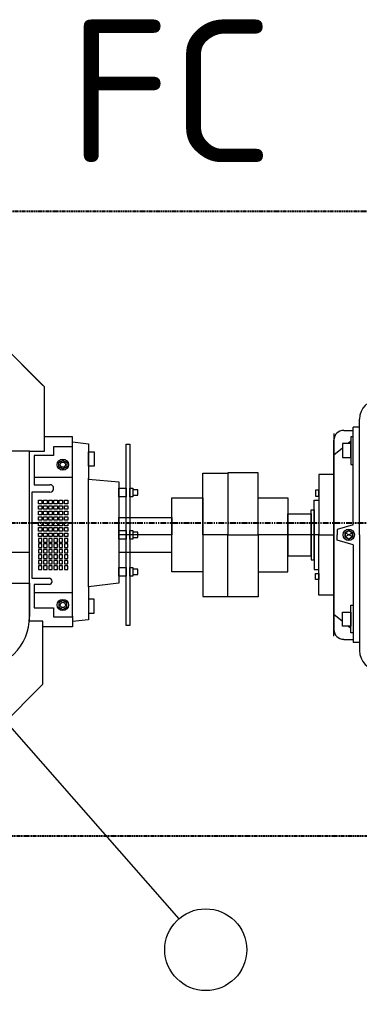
# Model space of a CAD drawing. Header units: inches. Extents: x 86328 to 235202, y 68629 to 184293.
# Drawn here: x 179225 to 179958, y 128819 to 130915 of the extents above; entities that cross this region are included whole.
import ezdxf

# ---------------------------------------------------------------- set-up
doc = ezdxf.new("R2010")
doc.units = ezdxf.units.IN
doc.header["$MEASUREMENT"] = 0
doc.linetypes.add('HIDDEN', pattern=[0.375, 0.25, -0.125])
doc.linetypes.add('PHANTOM2', pattern=[1.25, 0.625, -0.125, 0.125, -0.125, 0.125, -0.125])
doc.layers.add('DIM', color=251, linetype='Continuous', lineweight=0)
doc.layers.add('text', color=3, linetype='Continuous')
doc.styles.add('ISO', font='isocpeur.ttf')

msp = doc.modelspace()

# ---------------------------------------------------------------- linework, layer by layer
at = {"color": 8, "linetype": 'PHANTOM2', "ltscale": 20}
msp.add_line((183341.1, 129827.4), (176882.3, 129827.4), dxfattribs=at)
at = {"layer": 'DIM', "color": 8, "linetype": 'HIDDEN', "lineweight": 25, "ltscale": 10}
for p, q in [((178266.3, 130501.4), (181266.3, 130501.4)), ((181266.3, 129151.7), (178266.3, 129151.7))]:
    msp.add_line(p, q, dxfattribs=at)
at = {"layer": 'DIM', "color": 8, "linetype": 'Continuous'}
for p, q in [((179275.6, 130124.9), (179184.5, 130216.1)), ((179278.5, 130122), (179184.5, 130216.1)), ((179278.5, 129983), (179278.5, 130122)), ((179957.8, 130046.6), (179957.8, 130052.3)), ((179957.8, 130035.1), (179957.8, 130046.6)), ((179902.7, 130021.2), (179902.7, 129598)), ((179923.8, 130028), (179944.2, 130028)), ((179957.8, 130035.1), (179944.2, 130035.1)), ((179944.2, 129823.8), (179944.2, 130035.1)), ((179957.8, 129802.4), (179957.8, 130035.1)), ((179339.1, 130013.8), (179278.5, 130013.8)), ((179339.1, 129992.2), (179339.1, 130013.8)), ((179339.1, 130003), (179373.6, 129998.6)), ((179373.6, 129998.6), (179373.6, 129922.6)), ((179454.6, 129606.5), (179454.6, 129998.4)), ((179454.6, 129998.4), (179463, 129998.4)), ((179463, 129998.4), (179463, 129606.5)), ((179902.7, 129583.7), (179902.7, 130006.9)), ((179939.2, 129999.7), (179920.7, 129999.7)), ((179920.7, 129999.7), (179920.7, 129969.1)), ((179939.2, 130004.7), (179933.1, 129999.7)), ((179944.2, 130014.1), (179939.2, 130014.1)), ((179939.2, 130014.1), (179939.2, 129954.6)), ((179939.2, 129969.1), (179939.2, 129999.7)), ((179944.2, 129954.6), (179944.2, 130014.1)), ((179246.6, 129983), (179192.1, 129983)), ((179246.6, 129616.1), (179246.6, 129983)), ((179246.6, 129983), (179278.5, 129983)), ((179298, 129973.9), (179256.9, 129973.9)), ((179256.9, 129973.9), (179256.9, 129910.6)), ((179339.1, 129992.2), (179298, 129992.2)), ((179298, 129992.2), (179298, 129973.9)), ((179339.1, 129626.9), (179339.1, 129992.2)), ((179373.6, 129981.6), (179385.8, 129981.6)), ((179373.6, 129950.8), (179373.6, 129981.6)), ((179385.8, 129981.6), (179385.8, 129950.8)), ((179920.7, 129989.2), (179902.7, 129974.1)), ((179309.6, 129958.9), (179318.3, 129963.8)), ((179309.6, 129948.9), (179309.6, 129958.9)), ((179318.3, 129963.8), (179326.9, 129958.9)), ((179326.9, 129958.9), (179326.9, 129948.9)), ((179920.7, 129969.1), (179939.2, 129969.1)), ((179939.2, 129954.6), (179944.2, 129954.6)), ((179318.3, 129944), (179309.6, 129948.9)), ((179326.9, 129948.9), (179318.3, 129944)), ((179385.8, 129950.8), (179373.6, 129950.8)), ((179620.4, 129935.7), (179674.1, 129935.7)), ((179620.4, 129802.4), (179620.4, 129935.7)), ((179739.2, 129936.3), (179674.1, 129936.3)), ((179674.1, 129936.3), (179674.1, 129802.4)), ((179674.1, 129935.7), (179674.1, 129802.4)), ((179739.2, 129802.4), (179739.2, 129936.3)), ((179902.7, 129932.8), (179869.9, 129932.8)), ((179869.9, 129932.8), (179869.9, 129802.4)), ((179902.7, 129802.4), (179902.7, 129932.8)), ((179256.9, 129926.8), (179339.1, 129926.8)), ((179373.6, 129690.5), (179373.6, 129925.1)), ((179373.6, 129922.6), (179439.2, 129916.7)), ((179439.2, 129916.7), (179439.2, 129697.9)), ((179290.5, 129894.5), (179251.4, 129894.5)), ((179251.4, 129894.5), (179251.4, 129708.9)), ((179256.9, 129910.6), (179290.5, 129910.6)), ((179439.2, 129884.5), (179439.2, 129903.4)), ((179439.2, 129903.4), (179454.6, 129903.4)), ((179454.6, 129903.4), (179454.6, 129884.5)), ((179463, 129884.5), (179463, 129903.4)), ((179463, 129903.4), (179469.4, 129903.4)), ((179469.4, 129903.4), (179469.4, 129884.5)), ((179479.9, 129899.7), (179469.4, 129899.7)), ((179469.4, 129899.7), (179469.4, 129888.3)), ((179479.9, 129888.3), (179479.9, 129899.7)), ((179869.9, 129898.6), (179862.6, 129898.6)), ((179862.6, 129898.6), (179862.6, 129886)), ((179869.9, 129886), (179869.9, 129898.6)), ((179265.9, 129869.4), (179265.9, 129877)), ((179265.9, 129877), (179273.2, 129877)), ((179273.2, 129869.4), (179265.9, 129869.4)), ((179273.2, 129877), (179273.2, 129869.4)), ((179277, 129869.4), (179277, 129877)), ((179277, 129877), (179284.4, 129877)), ((179284.4, 129869.4), (179277, 129869.4)), ((179284.4, 129877), (179284.4, 129869.4)), ((179288.2, 129869.4), (179288.2, 129877)), ((179288.2, 129877), (179295.5, 129877)), ((179295.5, 129869.4), (179288.2, 129869.4)), ((179295.5, 129877), (179295.5, 129869.4)), ((179299.3, 129869.4), (179299.3, 129877)), ((179299.3, 129877), (179306.7, 129877)), ((179306.7, 129869.4), (179299.3, 129869.4)), ((179306.7, 129877), (179306.7, 129869.4)), ((179310.5, 129869.4), (179310.5, 129877)), ((179310.5, 129877), (179317.8, 129877)), ((179317.8, 129869.4), (179310.5, 129869.4)), ((179317.8, 129877), (179317.8, 129869.4)), ((179321.6, 129869.4), (179321.6, 129877)), ((179321.6, 129877), (179329, 129877)), ((179329, 129869.4), (179321.6, 129869.4)), ((179329, 129877), (179329, 129869.4)), ((179454.6, 129884.5), (179439.2, 129884.5)), ((179469.4, 129884.5), (179463, 129884.5)), ((179469.4, 129888.3), (179479.9, 129888.3)), ((179553.3, 129882.4), (179620.4, 129882.4)), ((179553.3, 129722.5), (179553.3, 129882.4)), ((179620.4, 129882.4), (179620.4, 129722.5)), ((179739.2, 129802.4), (179739.2, 129882.4)), ((179739.2, 129882.4), (179803.5, 129882.4)), ((179803.5, 129882.4), (179803.5, 129802.4)), ((179860.3, 129802.4), (179860.3, 129877.5)), ((179860.3, 129877.5), (179869.9, 129877.5)), ((179862.6, 129886), (179869.9, 129886)), ((179869.9, 129877.5), (179869.9, 129802.4)), ((179265.9, 129857.6), (179265.9, 129865.2)), ((179265.9, 129865.2), (179273.2, 129865.2)), ((179273.2, 129857.6), (179265.9, 129857.6)), ((179265.9, 129845.8), (179265.9, 129853.4)), ((179265.9, 129853.4), (179273.2, 129853.4)), ((179273.2, 129865.2), (179273.2, 129857.6)), ((179273.2, 129853.4), (179273.2, 129845.8)), ((179277, 129857.6), (179277, 129865.2)), ((179277, 129865.2), (179284.4, 129865.2)), ((179284.4, 129857.6), (179277, 129857.6)), ((179277, 129845.8), (179277, 129853.4)), ((179277, 129853.4), (179284.4, 129853.4)), ((179284.4, 129865.2), (179284.4, 129857.6)), ((179284.4, 129853.4), (179284.4, 129845.8)), ((179288.2, 129857.6), (179288.2, 129865.2)), ((179288.2, 129865.2), (179295.5, 129865.2)), ((179295.5, 129857.6), (179288.2, 129857.6)), ((179288.2, 129845.8), (179288.2, 129853.4)), ((179288.2, 129853.4), (179295.5, 129853.4)), ((179295.5, 129865.2), (179295.5, 129857.6)), ((179295.5, 129853.4), (179295.5, 129845.8)), ((179299.3, 129857.6), (179299.3, 129865.2)), ((179299.3, 129865.2), (179306.7, 129865.2)), ((179306.7, 129857.6), (179299.3, 129857.6)), ((179299.3, 129845.8), (179299.3, 129853.4)), ((179299.3, 129853.4), (179306.7, 129853.4)), ((179306.7, 129865.2), (179306.7, 129857.6)), ((179306.7, 129853.4), (179306.7, 129845.8)), ((179310.5, 129857.6), (179310.5, 129865.2)), ((179310.5, 129865.2), (179317.8, 129865.2)), ((179317.8, 129857.6), (179310.5, 129857.6)), ((179310.5, 129845.8), (179310.5, 129853.4)), ((179310.5, 129853.4), (179317.8, 129853.4)), ((179317.8, 129865.2), (179317.8, 129857.6)), ((179317.8, 129853.4), (179317.8, 129845.8)), ((179321.6, 129857.6), (179321.6, 129865.2)), ((179321.6, 129865.2), (179329, 129865.2)), ((179329, 129857.6), (179321.6, 129857.6)), ((179321.6, 129845.8), (179321.6, 129853.4)), ((179321.6, 129853.4), (179329, 129853.4)), ((179329, 129865.2), (179329, 129857.6)), ((179329, 129853.4), (179329, 129845.8)), ((179803.5, 129802.4), (179803.5, 129848.1)), ((179803.5, 129848.1), (179853.4, 129848.1)), ((179853.4, 129802.4), (179853.4, 129856.2)), ((179853.4, 129856.2), (179860.3, 129856.2)), ((179853.4, 129848.1), (179853.4, 129802.4)), ((179860.3, 129856.2), (179860.3, 129802.4)), ((179273.2, 129845.8), (179265.9, 129845.8)), ((179265.9, 129834), (179265.9, 129841.6)), ((179265.9, 129841.6), (179273.2, 129841.6)), ((179273.2, 129834), (179265.9, 129834)), ((179265.9, 129822.2), (179265.9, 129829.8)), ((179265.9, 129829.8), (179273.2, 129829.8)), ((179273.2, 129841.6), (179273.2, 129834)), ((179273.2, 129829.8), (179273.2, 129822.2)), ((179284.4, 129845.8), (179277, 129845.8)), ((179277, 129834), (179277, 129841.6)), ((179277, 129841.6), (179284.4, 129841.6)), ((179284.4, 129834), (179277, 129834)), ((179277, 129822.2), (179277, 129829.8)), ((179277, 129829.8), (179284.4, 129829.8)), ((179284.4, 129841.6), (179284.4, 129834)), ((179284.4, 129829.8), (179284.4, 129822.2)), ((179295.5, 129845.8), (179288.2, 129845.8)), ((179288.2, 129834), (179288.2, 129841.6)), ((179288.2, 129841.6), (179295.5, 129841.6)), ((179295.5, 129834), (179288.2, 129834)), ((179288.2, 129822.2), (179288.2, 129829.8)), ((179288.2, 129829.8), (179295.5, 129829.8)), ((179295.5, 129841.6), (179295.5, 129834)), ((179295.5, 129829.8), (179295.5, 129822.2)), ((179306.7, 129845.8), (179299.3, 129845.8)), ((179299.3, 129834), (179299.3, 129841.6)), ((179299.3, 129841.6), (179306.7, 129841.6)), ((179306.7, 129834), (179299.3, 129834)), ((179299.3, 129822.2), (179299.3, 129829.8)), ((179299.3, 129829.8), (179306.7, 129829.8)), ((179306.7, 129841.6), (179306.7, 129834)), ((179306.7, 129829.8), (179306.7, 129822.2)), ((179317.8, 129845.8), (179310.5, 129845.8)), ((179310.5, 129834), (179310.5, 129841.6)), ((179310.5, 129841.6), (179317.8, 129841.6)), ((179317.8, 129834), (179310.5, 129834)), ((179310.5, 129822.2), (179310.5, 129829.8)), ((179310.5, 129829.8), (179317.8, 129829.8)), ((179317.8, 129841.6), (179317.8, 129834)), ((179317.8, 129829.8), (179317.8, 129822.2)), ((179329, 129845.8), (179321.6, 129845.8)), ((179321.6, 129834), (179321.6, 129841.6)), ((179321.6, 129841.6), (179329, 129841.6)), ((179329, 129834), (179321.6, 129834)), ((179321.6, 129822.2), (179321.6, 129829.8)), ((179321.6, 129829.8), (179329, 129829.8)), ((179329, 129841.6), (179329, 129834)), ((179329, 129829.8), (179329, 129822.2)), ((179439.2, 129840.1), (179553.3, 129840.1)), ((179439.2, 129802.4), (179439.2, 129840.1)), ((179553.3, 129840.1), (179553.3, 129802.4)), ((178837.6, 129807.3), (179568.1, 128973.3)), ((179273.2, 129822.2), (179265.9, 129822.2)), ((179265.9, 129810.4), (179265.9, 129818)), ((179265.9, 129818), (179273.2, 129818)), ((179273.2, 129810.4), (179265.9, 129810.4)), ((179265.9, 129798.6), (179265.9, 129806.2)), ((179265.9, 129806.2), (179273.2, 129806.2)), ((179273.2, 129818), (179273.2, 129810.4)), ((179273.2, 129806.2), (179273.2, 129798.6)), ((179284.4, 129822.2), (179277, 129822.2)), ((179277, 129810.4), (179277, 129818)), ((179277, 129818), (179284.4, 129818)), ((179284.4, 129810.4), (179277, 129810.4)), ((179277, 129798.6), (179277, 129806.2)), ((179277, 129806.2), (179284.4, 129806.2)), ((179284.4, 129818), (179284.4, 129810.4)), ((179284.4, 129806.2), (179284.4, 129798.6)), ((179295.5, 129822.2), (179288.2, 129822.2)), ((179288.2, 129810.4), (179288.2, 129818)), ((179288.2, 129818), (179295.5, 129818)), ((179295.5, 129810.4), (179288.2, 129810.4)), ((179288.2, 129798.6), (179288.2, 129806.2)), ((179288.2, 129806.2), (179295.5, 129806.2)), ((179295.5, 129818), (179295.5, 129810.4)), ((179295.5, 129806.2), (179295.5, 129798.6)), ((179306.7, 129822.2), (179299.3, 129822.2)), ((179299.3, 129810.4), (179299.3, 129818)), ((179299.3, 129818), (179306.7, 129818)), ((179306.7, 129810.4), (179299.3, 129810.4)), ((179299.3, 129798.6), (179299.3, 129806.2)), ((179299.3, 129806.2), (179306.7, 129806.2)), ((179306.7, 129818), (179306.7, 129810.4)), ((179306.7, 129806.2), (179306.7, 129798.6)), ((179317.8, 129822.2), (179310.5, 129822.2)), ((179310.5, 129810.4), (179310.5, 129818)), ((179310.5, 129818), (179317.8, 129818)), ((179317.8, 129810.4), (179310.5, 129810.4)), ((179310.5, 129798.6), (179310.5, 129806.2)), ((179310.5, 129806.2), (179317.8, 129806.2)), ((179317.8, 129818), (179317.8, 129810.4)), ((179317.8, 129806.2), (179317.8, 129798.6)), ((179329, 129822.2), (179321.6, 129822.2)), ((179321.6, 129810.4), (179321.6, 129818)), ((179321.6, 129818), (179329, 129818)), ((179329, 129810.4), (179321.6, 129810.4)), ((179321.6, 129798.6), (179321.6, 129806.2)), ((179321.6, 129806.2), (179329, 129806.2)), ((179329, 129818), (179329, 129810.4)), ((179329, 129806.2), (179329, 129798.6)), ((179439.2, 129793), (179439.2, 129811.9)), ((179439.2, 129811.9), (179454.6, 129811.9)), ((179454.6, 129811.9), (179454.6, 129793)), ((179463, 129793), (179463, 129811.9)), ((179463, 129811.9), (179469.4, 129811.9)), ((179469.4, 129811.9), (179469.4, 129793)), ((179479.9, 129808.1), (179469.4, 129808.1)), ((179469.4, 129808.1), (179469.4, 129796.8)), ((179479.9, 129796.8), (179479.9, 129808.1)), ((179944.2, 129823.8), (179909.2, 129814.1)), ((179909.2, 129814.1), (179909.2, 129802.4)), ((179934.5, 129811.6), (179926.6, 129807)), ((179926.6, 129807), (179934.5, 129811.6)), ((179942.4, 129797.9), (179926.6, 129807)), ((179942.4, 129807), (179926.6, 129797.9)), ((179926.6, 129807), (179926.6, 129797.9)), ((179926.6, 129797.9), (179926.6, 129807)), ((179942.4, 129807), (179934.5, 129811.6)), ((179934.5, 129811.6), (179942.4, 129807)), ((179942.4, 129797.9), (179942.4, 129807)), ((179942.4, 129807), (179942.4, 129797.9)), ((179273.2, 129798.6), (179265.9, 129798.6)), ((179273.2, 129794.5), (179265.9, 129794.5)), ((179265.9, 129794.5), (179265.9, 129786.9)), ((179265.9, 129786.9), (179273.2, 129786.9)), ((179273.2, 129786.9), (179273.2, 129794.5)), ((179284.4, 129798.6), (179277, 129798.6)), ((179284.4, 129794.5), (179277, 129794.5)), ((179277, 129794.5), (179277, 129786.9)), ((179277, 129786.9), (179284.4, 129786.9)), ((179284.4, 129786.9), (179284.4, 129794.5)), ((179295.5, 129798.6), (179288.2, 129798.6)), ((179295.5, 129794.5), (179288.2, 129794.5)), ((179288.2, 129794.5), (179288.2, 129786.9)), ((179288.2, 129786.9), (179295.5, 129786.9)), ((179295.5, 129786.9), (179295.5, 129794.5)), ((179306.7, 129798.6), (179299.3, 129798.6)), ((179306.7, 129794.5), (179299.3, 129794.5)), ((179299.3, 129794.5), (179299.3, 129786.9)), ((179299.3, 129786.9), (179306.7, 129786.9)), ((179306.7, 129786.9), (179306.7, 129794.5)), ((179317.8, 129798.6), (179310.5, 129798.6)), ((179317.8, 129794.5), (179310.5, 129794.5)), ((179310.5, 129794.5), (179310.5, 129786.9)), ((179310.5, 129786.9), (179317.8, 129786.9)), ((179317.8, 129786.9), (179317.8, 129794.5)), ((179329, 129798.6), (179321.6, 129798.6)), ((179329, 129794.5), (179321.6, 129794.5)), ((179321.6, 129794.5), (179321.6, 129786.9)), ((179321.6, 129786.9), (179329, 129786.9)), ((179329, 129786.9), (179329, 129794.5)), ((179553.3, 129802.4), (179439.2, 129802.4)), ((179553.3, 129802.4), (179439.2, 129802.4)), ((179439.2, 129802.4), (179439.2, 129764.8)), ((179454.6, 129793), (179439.2, 129793)), ((179469.4, 129793), (179463, 129793)), ((179469.4, 129796.8), (179479.9, 129796.8)), ((179553.3, 129764.8), (179553.3, 129802.4)), ((179674.1, 129802.4), (179620.4, 129802.4)), ((179674.1, 129802.4), (179620.4, 129802.4)), ((179620.4, 129802.4), (179620.4, 129669.2)), ((179674.1, 129802.4), (179739.2, 129802.4)), ((179674.1, 129802.4), (179739.2, 129802.4)), ((179674.1, 129668.6), (179674.1, 129802.4)), ((179674.1, 129669.2), (179674.1, 129802.4)), ((179803.5, 129802.4), (179739.2, 129802.4)), ((179803.5, 129802.4), (179739.2, 129802.4)), ((179739.2, 129802.4), (179739.2, 129722.5)), ((179739.2, 129802.4), (179739.2, 129668.6)), ((179853.4, 129802.4), (179803.5, 129802.4)), ((179803.5, 129722.5), (179803.5, 129802.4)), ((179853.4, 129802.4), (179803.5, 129802.4)), ((179803.5, 129802.4), (179803.5, 129756.8)), ((179860.3, 129802.4), (179853.4, 129802.4)), ((179853.4, 129756.8), (179853.4, 129802.4)), ((179860.3, 129802.4), (179853.4, 129802.4)), ((179853.4, 129802.4), (179853.4, 129748.7)), ((179869.9, 129802.4), (179860.3, 129802.4)), ((179860.3, 129748.7), (179860.3, 129802.4)), ((179869.9, 129802.4), (179860.3, 129802.4)), ((179860.3, 129802.4), (179860.3, 129727.4)), ((179869.9, 129802.4), (179902.7, 129802.4)), ((179869.9, 129727.4), (179869.9, 129802.4)), ((179869.9, 129802.4), (179902.7, 129802.4)), ((179869.9, 129672.1), (179869.9, 129802.4)), ((179902.7, 129802.4), (179902.7, 129672.1)), ((179909.2, 129790.8), (179909.2, 129802.4)), ((179944.2, 129781.1), (179909.2, 129790.8)), ((179926.6, 129797.9), (179934.5, 129793.3)), ((179934.5, 129793.3), (179926.6, 129797.9)), ((179934.5, 129793.3), (179942.4, 129797.9)), ((179942.4, 129797.9), (179934.5, 129793.3)), ((179957.8, 129802.4), (179957.8, 129569.8)), ((179246.6, 129764.4), (178993.3, 129764.4)), ((179246.6, 129698.2), (179246.6, 129764.4)), ((179273.2, 129782.7), (179265.9, 129782.7)), ((179265.9, 129782.7), (179265.9, 129775.1)), ((179265.9, 129775.1), (179273.2, 129775.1)), ((179273.2, 129770.9), (179265.9, 129770.9)), ((179265.9, 129770.9), (179265.9, 129763.3)), ((179273.2, 129775.1), (179273.2, 129782.7)), ((179273.2, 129763.3), (179273.2, 129770.9)), ((179284.4, 129782.7), (179277, 129782.7)), ((179277, 129782.7), (179277, 129775.1)), ((179277, 129775.1), (179284.4, 129775.1)), ((179284.4, 129770.9), (179277, 129770.9)), ((179277, 129770.9), (179277, 129763.3)), ((179284.4, 129775.1), (179284.4, 129782.7)), ((179284.4, 129763.3), (179284.4, 129770.9)), ((179295.5, 129782.7), (179288.2, 129782.7)), ((179288.2, 129782.7), (179288.2, 129775.1)), ((179288.2, 129775.1), (179295.5, 129775.1)), ((179295.5, 129770.9), (179288.2, 129770.9)), ((179288.2, 129770.9), (179288.2, 129763.3)), ((179295.5, 129775.1), (179295.5, 129782.7)), ((179295.5, 129763.3), (179295.5, 129770.9)), ((179306.7, 129782.7), (179299.3, 129782.7)), ((179299.3, 129782.7), (179299.3, 129775.1)), ((179299.3, 129775.1), (179306.7, 129775.1)), ((179306.7, 129770.9), (179299.3, 129770.9)), ((179299.3, 129770.9), (179299.3, 129763.3)), ((179306.7, 129775.1), (179306.7, 129782.7)), ((179306.7, 129763.3), (179306.7, 129770.9)), ((179317.8, 129782.7), (179310.5, 129782.7)), ((179310.5, 129782.7), (179310.5, 129775.1)), ((179310.5, 129775.1), (179317.8, 129775.1)), ((179317.8, 129770.9), (179310.5, 129770.9)), ((179310.5, 129770.9), (179310.5, 129763.3)), ((179317.8, 129775.1), (179317.8, 129782.7)), ((179317.8, 129763.3), (179317.8, 129770.9)), ((179329, 129782.7), (179321.6, 129782.7)), ((179321.6, 129782.7), (179321.6, 129775.1)), ((179321.6, 129775.1), (179329, 129775.1)), ((179329, 129770.9), (179321.6, 129770.9)), ((179321.6, 129770.9), (179321.6, 129763.3)), ((179329, 129775.1), (179329, 129782.7)), ((179329, 129763.3), (179329, 129770.9)), ((179439.2, 129764.8), (179553.3, 129764.8)), ((179944.2, 129781.1), (179944.2, 129569.8)), ((179265.9, 129763.3), (179273.2, 129763.3)), ((179273.2, 129759.1), (179265.9, 129759.1)), ((179265.9, 129759.1), (179265.9, 129751.5)), ((179265.9, 129751.5), (179273.2, 129751.5)), ((179273.2, 129747.3), (179265.9, 129747.3)), ((179265.9, 129747.3), (179265.9, 129739.7)), ((179273.2, 129751.5), (179273.2, 129759.1)), ((179273.2, 129739.7), (179273.2, 129747.3)), ((179277, 129763.3), (179284.4, 129763.3)), ((179284.4, 129759.1), (179277, 129759.1)), ((179277, 129759.1), (179277, 129751.5)), ((179277, 129751.5), (179284.4, 129751.5)), ((179284.4, 129747.3), (179277, 129747.3)), ((179277, 129747.3), (179277, 129739.7)), ((179284.4, 129751.5), (179284.4, 129759.1)), ((179284.4, 129739.7), (179284.4, 129747.3)), ((179288.2, 129763.3), (179295.5, 129763.3)), ((179295.5, 129759.1), (179288.2, 129759.1)), ((179288.2, 129759.1), (179288.2, 129751.5)), ((179288.2, 129751.5), (179295.5, 129751.5)), ((179295.5, 129747.3), (179288.2, 129747.3)), ((179288.2, 129747.3), (179288.2, 129739.7)), ((179295.5, 129751.5), (179295.5, 129759.1)), ((179295.5, 129739.7), (179295.5, 129747.3)), ((179299.3, 129763.3), (179306.7, 129763.3)), ((179306.7, 129759.1), (179299.3, 129759.1)), ((179299.3, 129759.1), (179299.3, 129751.5)), ((179299.3, 129751.5), (179306.7, 129751.5)), ((179306.7, 129747.3), (179299.3, 129747.3)), ((179299.3, 129747.3), (179299.3, 129739.7)), ((179306.7, 129751.5), (179306.7, 129759.1)), ((179306.7, 129739.7), (179306.7, 129747.3)), ((179310.5, 129763.3), (179317.8, 129763.3)), ((179317.8, 129759.1), (179310.5, 129759.1)), ((179310.5, 129759.1), (179310.5, 129751.5)), ((179310.5, 129751.5), (179317.8, 129751.5)), ((179317.8, 129747.3), (179310.5, 129747.3)), ((179310.5, 129747.3), (179310.5, 129739.7)), ((179317.8, 129751.5), (179317.8, 129759.1)), ((179317.8, 129739.7), (179317.8, 129747.3)), ((179321.6, 129763.3), (179329, 129763.3)), ((179329, 129759.1), (179321.6, 129759.1)), ((179321.6, 129759.1), (179321.6, 129751.5)), ((179321.6, 129751.5), (179329, 129751.5)), ((179329, 129747.3), (179321.6, 129747.3)), ((179321.6, 129747.3), (179321.6, 129739.7)), ((179329, 129751.5), (179329, 129759.1)), ((179329, 129739.7), (179329, 129747.3)), ((179803.5, 129756.8), (179853.4, 129756.8)), ((179853.4, 129748.7), (179860.3, 129748.7)), ((179265.9, 129739.7), (179273.2, 129739.7)), ((179273.2, 129735.5), (179265.9, 129735.5)), ((179265.9, 129735.5), (179265.9, 129727.9)), ((179265.9, 129727.9), (179273.2, 129727.9)), ((179273.2, 129727.9), (179273.2, 129735.5)), ((179277, 129739.7), (179284.4, 129739.7)), ((179284.4, 129735.5), (179277, 129735.5)), ((179277, 129735.5), (179277, 129727.9)), ((179277, 129727.9), (179284.4, 129727.9)), ((179284.4, 129727.9), (179284.4, 129735.5)), ((179288.2, 129739.7), (179295.5, 129739.7)), ((179295.5, 129735.5), (179288.2, 129735.5)), ((179288.2, 129735.5), (179288.2, 129727.9)), ((179288.2, 129727.9), (179295.5, 129727.9)), ((179295.5, 129727.9), (179295.5, 129735.5)), ((179299.3, 129739.7), (179306.7, 129739.7)), ((179306.7, 129735.5), (179299.3, 129735.5)), ((179299.3, 129735.5), (179299.3, 129727.9)), ((179299.3, 129727.9), (179306.7, 129727.9)), ((179306.7, 129727.9), (179306.7, 129735.5)), ((179310.5, 129739.7), (179317.8, 129739.7)), ((179317.8, 129735.5), (179310.5, 129735.5)), ((179310.5, 129735.5), (179310.5, 129727.9)), ((179310.5, 129727.9), (179317.8, 129727.9)), ((179317.8, 129727.9), (179317.8, 129735.5)), ((179321.6, 129739.7), (179329, 129739.7)), ((179329, 129735.5), (179321.6, 129735.5)), ((179321.6, 129735.5), (179321.6, 129727.9)), ((179321.6, 129727.9), (179329, 129727.9)), ((179329, 129727.9), (179329, 129735.5)), ((179439.2, 129713.3), (179439.2, 129732.2)), ((179439.2, 129732.2), (179454.6, 129732.2)), ((179454.6, 129732.2), (179454.6, 129713.3)), ((179463, 129713.3), (179463, 129732.2)), ((179463, 129732.2), (179469.4, 129732.2)), ((179469.4, 129732.2), (179469.4, 129713.3)), ((179479.9, 129728.5), (179469.4, 129728.5)), ((179469.4, 129728.5), (179469.4, 129717.1)), ((179479.9, 129717.1), (179479.9, 129728.5)), ((179620.4, 129722.5), (179553.3, 129722.5)), ((179739.2, 129722.5), (179803.5, 129722.5)), ((179860.3, 129727.4), (179869.9, 129727.4)), ((179251.4, 129708.9), (179288.6, 129708.9)), ((179454.6, 129713.3), (179439.2, 129713.3)), ((179469.4, 129713.3), (179463, 129713.3)), ((179469.4, 129717.1), (179479.9, 129717.1)), ((179862.6, 129706.3), (179862.6, 129718.9)), ((179862.6, 129718.9), (179869.9, 129718.9)), ((179869.9, 129706.3), (179862.6, 129706.3)), ((179869.9, 129718.9), (179869.9, 129706.3)), ((178993.3, 129698.2), (179246.6, 129698.2)), ((179246.6, 129698.2), (179246.6, 129626.4)), ((179288.6, 129695.1), (179256.9, 129695.1)), ((179256.9, 129695.1), (179256.9, 129645.1)), ((179439.2, 129697.9), (179373.6, 129690.5)), ((179373.6, 129690.5), (179373.6, 129618.8)), ((179256.9, 129678.1), (179339.1, 129678.1)), ((179318.3, 129660.9), (179309.6, 129656)), ((179326.9, 129656), (179318.3, 129660.9)), ((179385.8, 129663.8), (179373.6, 129663.8)), ((179373.6, 129663.8), (179373.6, 129633.1)), ((179385.8, 129633.1), (179385.8, 129663.8)), ((179620.4, 129669.2), (179674.1, 129669.2)), ((179739.2, 129668.6), (179674.1, 129668.6)), ((179902.7, 129672.1), (179869.9, 129672.1)), ((179256.9, 129645.1), (179298.4, 129645.1)), ((179298.4, 129645.1), (179298.4, 129625.5)), ((179309.6, 129656), (179309.6, 129646)), ((179309.6, 129646), (179318.3, 129641.1)), ((179318.3, 129641.1), (179326.9, 129646)), ((179326.9, 129646), (179326.9, 129656)), ((179939.2, 129650.3), (179944.2, 129650.3)), ((179939.2, 129590.8), (179939.2, 129650.3)), ((179944.2, 129650.3), (179944.2, 129590.8)), ((179298.4, 129625.5), (179339.1, 129625.5)), ((179339.1, 129626.9), (179339.1, 129603.8)), ((179339.1, 129625.5), (179339.1, 129626.9)), ((179373.6, 129618.8), (179339.1, 129615.4)), ((179373.6, 129633.1), (179385.8, 129633.1)), ((179920.7, 129615.7), (179902.7, 129630.8)), ((179920.7, 129605.2), (179920.7, 129635.8)), ((179920.7, 129635.8), (179939.2, 129635.8)), ((179939.2, 129635.8), (179939.2, 129605.2)), ((179275.6, 129616.1), (179246.6, 129616.1)), ((179275.6, 129480), (179275.6, 129616.1)), ((179339.1, 129603.8), (179275.6, 129603.8)), ((179463, 129606.5), (179454.6, 129606.5)), ((179939.2, 129605.2), (179920.7, 129605.2)), ((179939.2, 129600.2), (179933.1, 129605.2)), ((179923.8, 129576.8), (179944.2, 129576.8)), ((179944.2, 129590.8), (179939.2, 129590.8)), ((179957.8, 129569.8), (179944.2, 129569.8)), ((179957.8, 129569.8), (179957.8, 129558.3)), ((179957.8, 129558.3), (179957.8, 129552.5)), ((179275.6, 129480), (179184.5, 129388.8))]:
    msp.add_line(p, q, dxfattribs=at)
for centre, radius in [((179318.3, 129953.9), 12.2), ((179318.3, 129953.9), 5.74), ((179934.5, 129802.4), 12.2), ((179934.5, 129802.4), 12.2), ((179318.3, 129651), 12.2), ((179318.3, 129651), 5.74), ((179626.3, 128906.9), 88.3)]:
    msp.add_circle(centre, radius, dxfattribs=at)
for centre, radius, start, end in [((179999.7, 130052.3), 41.9, 90, 180), ((179923.8, 130006.9), 21.1, 90, 180), ((179290.5, 129902.6), 8.06, 270, 90), ((179288.6, 129702), 6.9, 270, 90), ((179131.6, 129626.4), 115, 270, 0), ((179923.8, 129598), 21.1, 180, 270), ((179999.7, 129552.5), 41.9, 180, 270)]:
    msp.add_arc(centre, radius, start, end, dxfattribs=at)

# ---------------------------------------------------------------- texts
at = {"layer": 'text', "color": 8, "style": 'ISO'}
msp.add_text('FC', height=307.62, dxfattribs=at).set_placement((179330.3, 130606.4))

doc.saveas('drawing.dxf')
